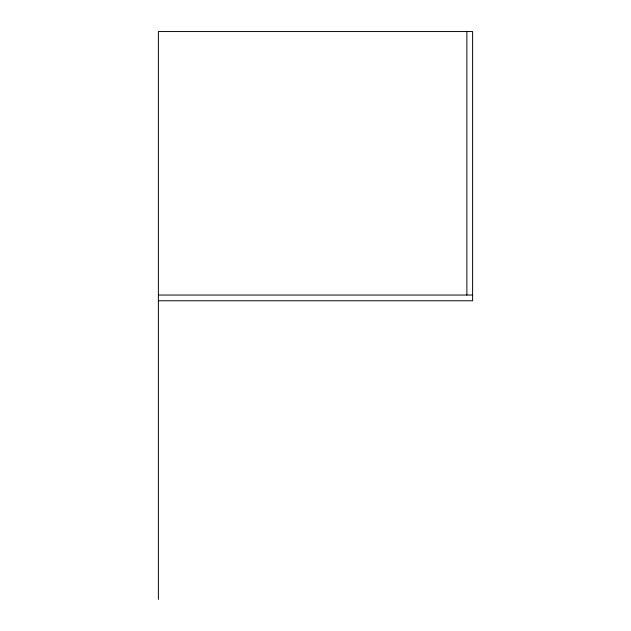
<?xml version="1.0" encoding="UTF-8"?>
<svg xmlns="http://www.w3.org/2000/svg" width="631" height="631" viewBox="0 0 631 631"><rect width="100%" height="100%" fill="white"/><g stroke="black" fill="none" stroke-linecap="round" stroke-linejoin="round"><path stroke-width="0.95" d="M158.389 295.04L472.611 295.04M158.389 300.774L472.611 300.774L472.611 31.55L158.389 31.55L158.389 599.45M466.885 31.55L466.885 295.04"/></g></svg>
